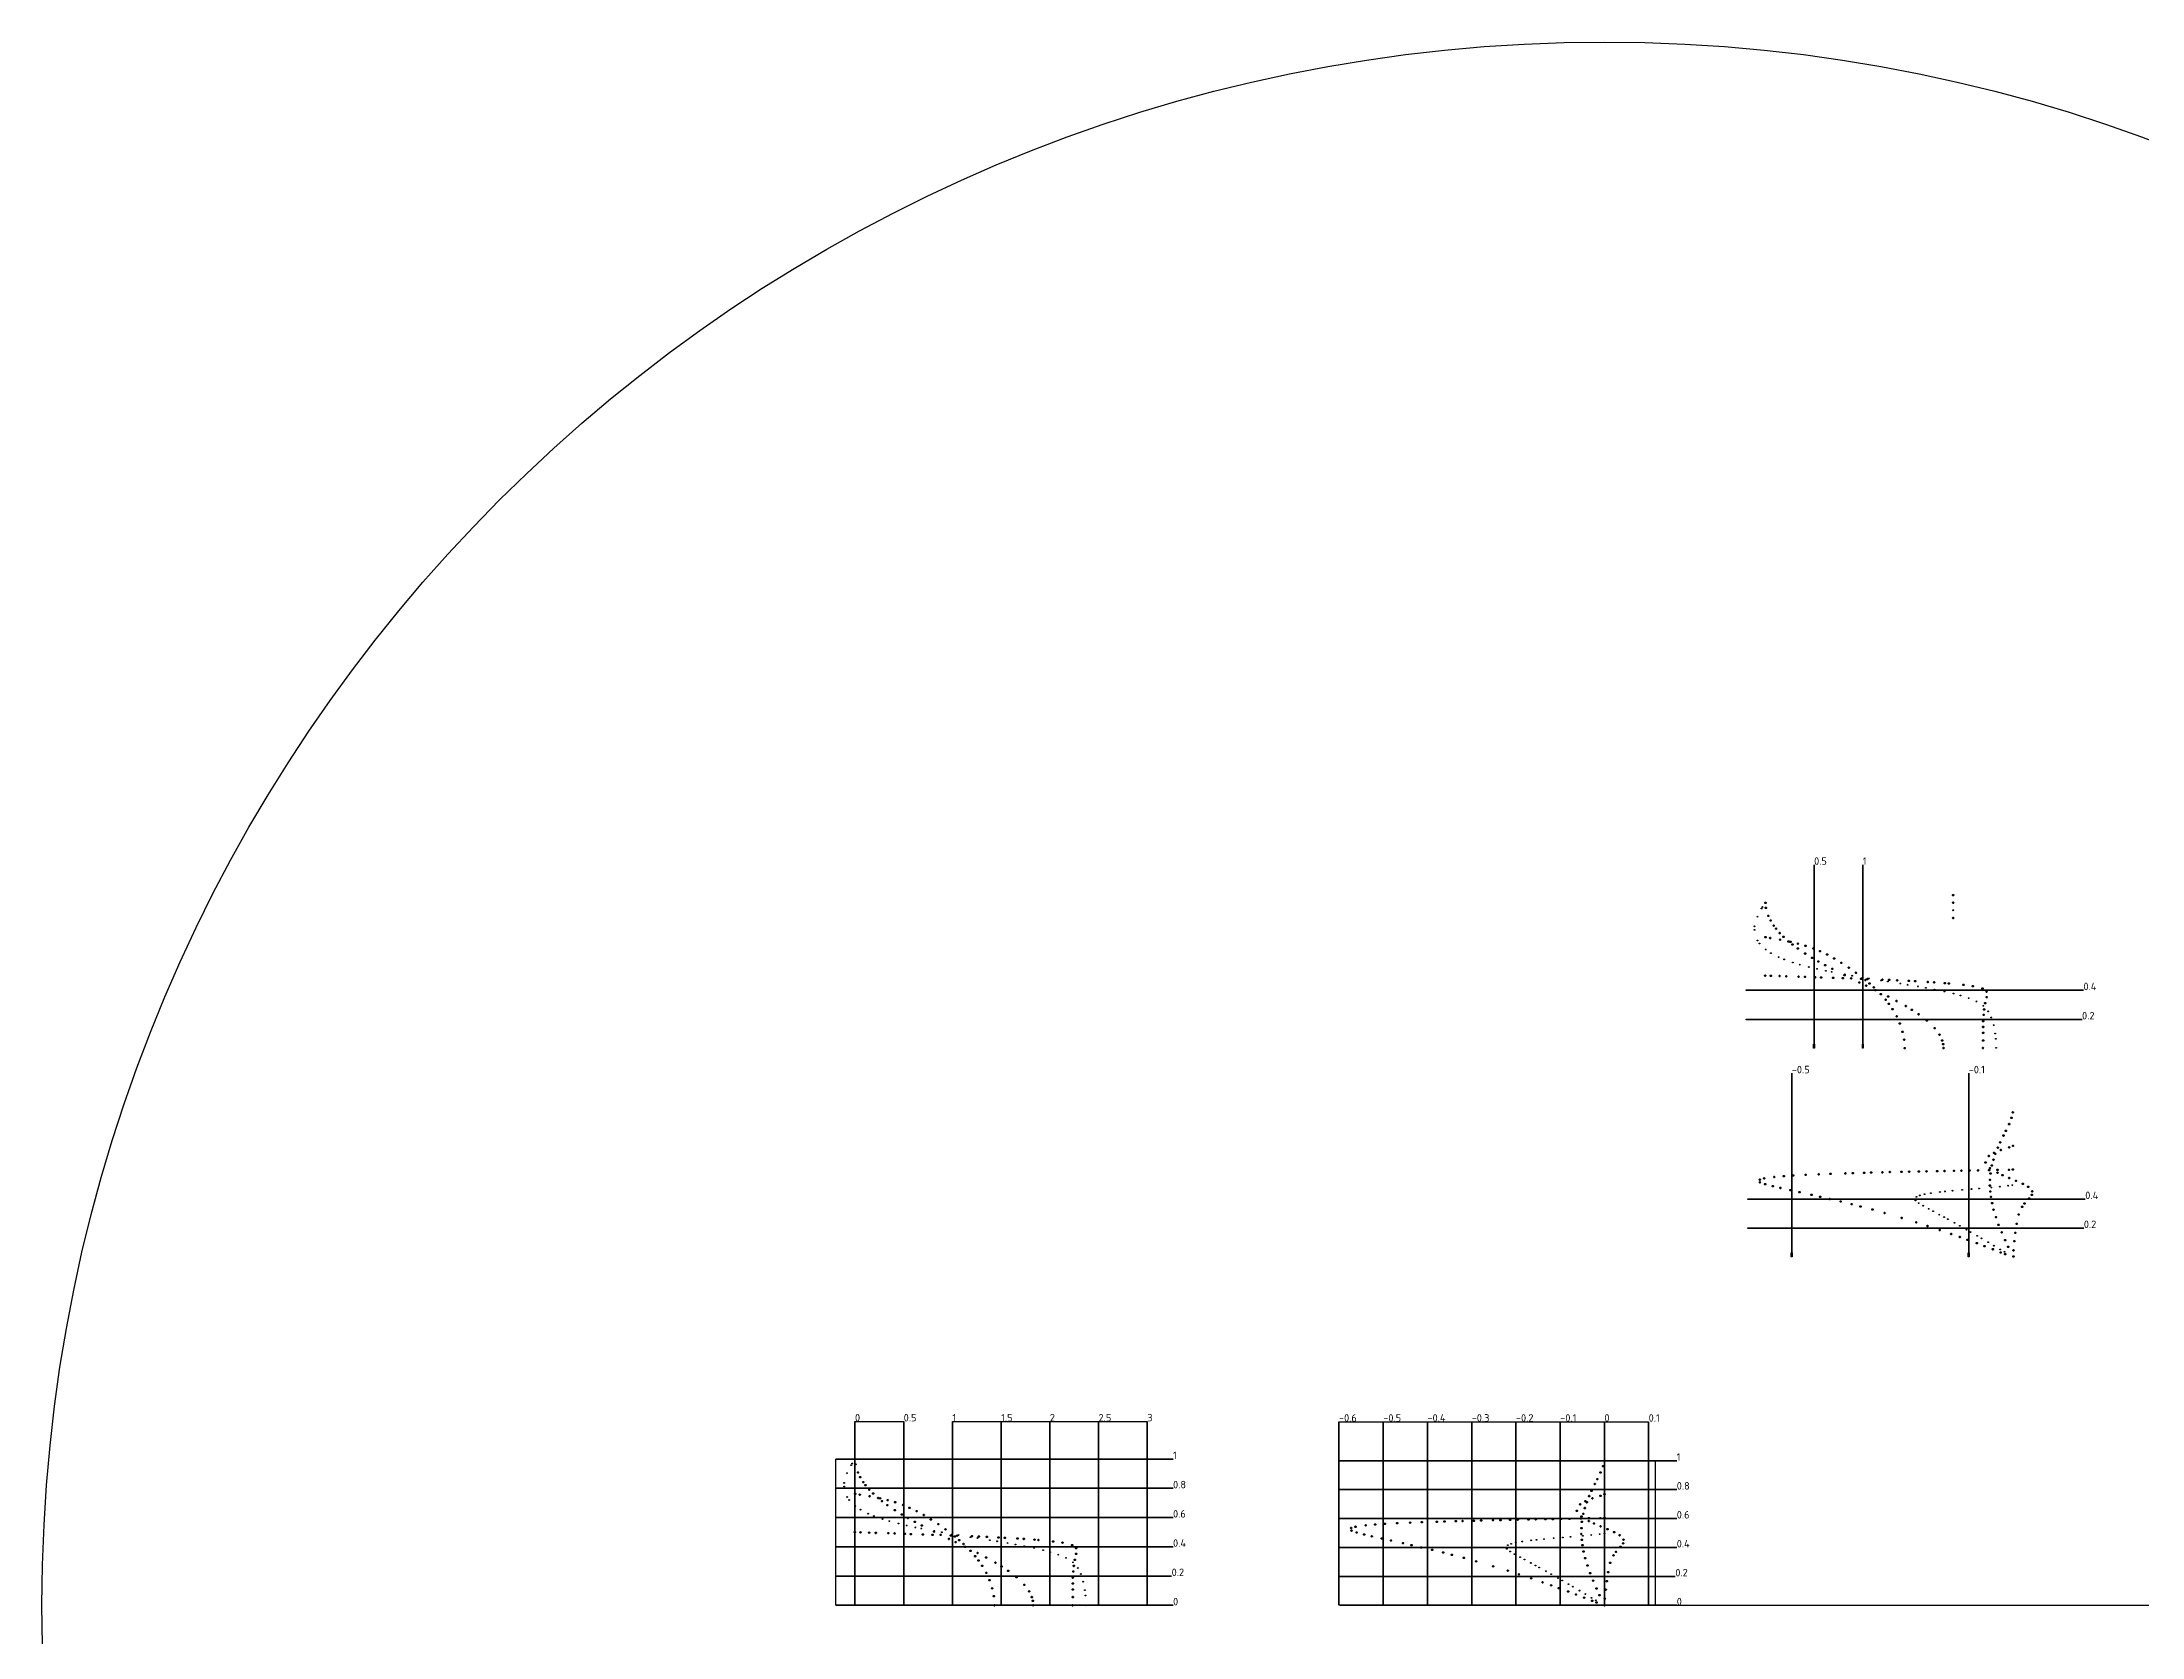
# Model space of a CAD drawing. Header units: millimetres. Extents: x -21 to 203, y -21 to 21.
# Drawn here: x -20.85 to 7.17, y -0.42 to 20.85 of the extents above; entities that cross this region are included whole.
import ezdxf

# ---------------------------------------------------------------- set-up
doc = ezdxf.new("R2010")
doc.units = ezdxf.units.MM
doc.layers.add('non-plot', color=241, linetype='Continuous', plot=False)
for name, color, linetype, lineweight in [('symbol', 3, 'Continuous', 35), ('text', 30, 'Continuous', 50), ('thick', 4, 'Continuous', 50), ('thin', 1, 'Continuous', 25)]:
    doc.layers.add(name, color=color, linetype=linetype, lineweight=lineweight)
doc.layers.add('very_thick', color=2, linetype='Continuous', lineweight=100, plot=False)
doc.styles.add('style1', font='isocpeur.ttf', dxfattribs={"height": 0.1})

msp = doc.modelspace()

# ---------------------------------------------------------------- linework, layer by layer
at = {"layer": 'non-plot', "transparency": 33554687}
for p, q in [((-10, 2.452), (-9.35, 2.452)), ((-8.7, 2.452), (-8.05, 2.452)), ((-8.05, 2.452), (-7.4, 2.452)), ((-7.4, 2.452), (-6.75, 2.452)), ((-6.75, 2.452), (-6.1, 2.452)), ((-3.542, 2.449), (-2.951, 2.449)), ((-2.951, 2.449), (-2.361, 2.449)), ((-2.361, 2.449), (-1.771, 2.449)), ((-1.771, 2.449), (-1.181, 2.449)), ((-1.181, 2.449), (-0.59, 2.449)), ((-0.59, 2.449), (0, 2.449)), ((0, 2.449), (0.59, 2.449)), ((-10.257, 1.56), (-10.257, 1.95)), ((-9.35, 1.95), (-8.7, 1.95)), ((0.679, 1.928), (0.679, 1.543)), ((-10.257, 1.17), (-10.257, 1.56)), ((0.679, 1.543), (0.679, 1.157)), ((-10.257, 0.78), (-10.257, 1.17)), ((0.679, 1.157), (0.679, 0.771)), ((-10.257, 0.39), (-10.257, 0.78)), ((0.679, 0.771), (0.679, 0.386)), ((-10.257, 0), (-10.257, 0.39)), ((0.679, 0.386), (0.679, 0)), ((0, 0), (100, 0))]:
    msp.add_line(p, q, dxfattribs=at)
for points in [[(1.941, 8.198), (1.891, 8.198), (1.891, 8.208), (1.941, 8.208)], [(1.941, 7.808), (1.891, 7.808), (1.891, 7.818), (1.941, 7.818)], [(2.792, 7.482), (2.804, 7.482), (2.804, 7.429), (2.792, 7.429)], [(3.442, 7.482), (3.454, 7.482), (3.454, 7.429), (3.442, 7.429)], [(1.965, 5.412), (1.915, 5.412), (1.915, 5.422), (1.965, 5.422)], [(1.965, 5.026), (1.915, 5.026), (1.915, 5.036), (1.965, 5.036)], [(2.494, 4.702), (2.506, 4.702), (2.506, 4.649), (2.494, 4.649)], [(4.855, 4.701), (4.867, 4.701), (4.867, 4.649), (4.855, 4.649)]]:
    msp.add_lwpolyline(points, close=True, dxfattribs=at)
msp.add_circle((0, 0), 20.848, dxfattribs=at)
at = {"layer": 'symbol', "transparency": 33554687}
for p, q in [((2.798, 7.429), (2.798, 9.875)), ((3.448, 7.429), (3.448, 9.875)), ((1.891, 8.203), (6.392, 8.203)), ((1.891, 7.813), (6.373, 7.813)), ((2.5, 4.649), (2.5, 7.095)), ((4.861, 4.649), (4.861, 7.095)), ((1.915, 5.417), (6.416, 5.417)), ((1.915, 5.031), (6.397, 5.031)), ((-10, 0), (-10, 2.452)), ((-9.35, 0.007), (-9.35, 2.452)), ((-8.7, 0.007), (-8.7, 2.452)), ((-8.05, 0.007), (-8.05, 2.452)), ((-7.4, 0.007), (-7.4, 2.452)), ((-6.75, 0.007), (-6.75, 2.452)), ((-6.1, 0.007), (-6.1, 2.452)), ((-3.542, 0.003), (-3.542, 2.449)), ((-2.951, 0.003), (-2.951, 2.449)), ((-2.361, 0.003), (-2.361, 2.449)), ((-1.771, 0.003), (-1.771, 2.449)), ((-1.181, 0.003), (-1.181, 2.449)), ((-0.59, 0.003), (-0.59, 2.449)), ((0, 0.003), (0, 2.449)), ((0.59, 0.003), (0.59, 2.449)), ((-10.257, 1.95), (-5.756, 1.95)), ((-3.536, 1.928), (0.965, 1.928)), ((-10.257, 1.56), (-5.756, 1.56)), ((-3.536, 1.543), (0.965, 1.543)), ((-10.257, 1.17), (-5.756, 1.17)), ((-3.536, 1.157), (0.965, 1.157)), ((-10.257, 0.78), (-5.756, 0.78)), ((-3.536, 0.771), (0.965, 0.771)), ((-10.257, 0.39), (-5.775, 0.39)), ((-3.536, 0.386), (0.946, 0.386)), ((-10.257, 0), (-5.756, 0)), ((-3.536, 0), (0.965, 0))]:
    msp.add_line(p, q, dxfattribs=at)
at = {"layer": 'text', "transparency": 33554687}
for p, q in [((2.145, 9.369), (2.155, 9.369)), ((2.149, 9.302), (2.16, 9.302)), ((2.15, 9.374), (2.15, 9.363)), ((2.154, 9.307), (2.154, 9.297)), ((2.182, 9.195), (2.193, 9.195)), ((2.187, 9.2), (2.187, 9.189)), ((2.213, 9.132), (2.223, 9.132)), ((2.218, 9.137), (2.218, 9.127)), ((2.253, 9.064), (2.264, 9.064)), ((2.259, 9.07), (2.259, 9.059)), ((2.284, 9.024), (2.295, 9.024)), ((2.29, 9.029), (2.29, 9.019)), ((2.339, 8.97), (2.339, 8.959)), ((4.65, 9.166), (4.661, 9.166)), ((4.655, 9.171), (4.655, 9.16)), ((2.334, 8.965), (2.344, 8.965)), ((2.384, 8.915), (2.395, 8.915)), ((2.389, 8.92), (2.389, 8.909)), ((2.452, 8.853), (2.462, 8.853)), ((2.457, 8.859), (2.457, 8.848)), ((2.503, 8.812), (2.514, 8.812)), ((2.509, 8.817), (2.509, 8.807)), ((2.575, 8.759), (2.585, 8.759)), ((2.58, 8.764), (2.58, 8.753)), ((2.675, 8.691), (2.685, 8.691)), ((2.68, 8.696), (2.68, 8.686)), ((2.766, 8.635), (2.777, 8.635)), ((2.771, 8.64), (2.771, 8.629)), ((2.849, 8.587), (2.86, 8.587)), ((2.855, 8.592), (2.855, 8.581)), ((2.94, 8.537), (2.951, 8.537)), ((2.945, 8.542), (2.945, 8.531)), ((3.036, 8.487), (3.046, 8.487)), ((3.041, 8.492), (3.041, 8.482)), ((3.203, 8.411), (3.203, 8.4)), ((3.197, 8.405), (3.208, 8.405)), ((3.287, 8.361), (3.297, 8.361)), ((3.292, 8.366), (3.292, 8.356)), ((3.396, 8.307), (3.406, 8.307)), ((3.401, 8.313), (3.401, 8.302)), ((3.486, 8.264), (3.497, 8.264)), ((3.492, 8.27), (3.492, 8.259)), ((3.612, 8.203), (3.623, 8.203)), ((3.618, 8.208), (3.618, 8.198)), ((3.779, 8.12), (3.79, 8.12)), ((3.785, 8.125), (3.785, 8.114)), ((3.894, 8.059), (3.905, 8.059)), ((3.899, 8.065), (3.899, 8.054)), ((4.015, 7.992), (4.026, 7.992)), ((4.021, 7.997), (4.021, 7.986)), ((4.098, 7.941), (4.108, 7.941)), ((4.103, 7.946), (4.103, 7.936)), ((4.188, 7.882), (4.198, 7.882)), ((4.193, 7.888), (4.193, 7.877)), ((4.297, 7.798), (4.308, 7.798)), ((4.302, 7.804), (4.302, 7.793)), ((4.402, 7.697), (4.412, 7.697)), ((4.407, 7.702), (4.407, 7.691)), ((4.466, 7.61), (4.476, 7.61)), ((4.471, 7.615), (4.471, 7.604)), ((4.501, 7.533), (4.512, 7.533)), ((4.506, 7.538), (4.506, 7.528)), ((4.515, 7.483), (4.526, 7.483)), ((4.519, 7.432), (4.53, 7.432)), ((4.52, 7.489), (4.52, 7.478)), ((4.524, 7.437), (4.524, 7.427)), ((5.079, 5.906), (5.09, 5.906)), ((5.084, 5.911), (5.084, 5.901)), ((5.124, 5.992), (5.135, 5.992)), ((5.129, 5.998), (5.129, 5.987)), ((5.193, 6.034), (5.203, 6.034)), ((5.198, 6.039), (5.198, 6.028)), ((5.285, 6.072), (5.296, 6.072)), ((5.291, 6.077), (5.291, 6.066)), ((5.395, 6.107), (5.406, 6.107)), ((5.401, 6.112), (5.401, 6.102)), ((5.446, 6.128), (5.457, 6.128)), ((5.452, 6.133), (5.452, 6.122)), ((5.14, 5.829), (5.15, 5.829)), ((5.145, 5.834), (5.145, 5.824)), ((5.24, 5.77), (5.25, 5.77)), ((5.245, 5.775), (5.245, 5.764)), ((5.307, 5.737), (5.318, 5.737)), ((5.313, 5.742), (5.313, 5.732)), ((5.397, 5.699), (5.407, 5.699)), ((5.402, 5.704), (5.402, 5.693)), ((5.487, 5.662), (5.498, 5.662)), ((5.492, 5.667), (5.492, 5.656)), ((5.577, 5.621), (5.587, 5.621)), ((5.582, 5.627), (5.582, 5.616)), ((5.601, 5.358), (5.612, 5.358)), ((5.606, 5.364), (5.606, 5.353)), ((5.649, 5.58), (5.66, 5.58)), ((5.655, 5.585), (5.655, 5.574)), ((5.662, 5.425), (5.673, 5.425)), ((5.667, 5.431), (5.667, 5.42)), ((5.697, 5.473), (5.707, 5.473)), ((5.701, 5.521), (5.712, 5.521)), ((5.702, 5.478), (5.702, 5.467)), ((5.707, 5.526), (5.707, 5.516)), ((5.495, 5.088), (5.506, 5.088)), ((5.501, 5.094), (5.501, 5.083)), ((5.523, 5.213), (5.533, 5.213)), ((5.528, 5.218), (5.528, 5.207)), ((5.567, 5.313), (5.578, 5.313)), ((5.573, 5.318), (5.573, 5.307)), ((5.465, 4.855), (5.476, 4.855)), ((5.47, 4.86), (5.47, 4.849)), ((5.478, 4.968), (5.489, 4.968)), ((5.483, 4.973), (5.483, 4.962)), ((5.454, 4.734), (5.464, 4.734)), ((5.455, 4.652), (5.466, 4.652)), ((5.459, 4.739), (5.459, 4.729)), ((5.46, 4.658), (5.46, 4.647))]:
    msp.add_line(p, q, dxfattribs=at)
for centre in [(2.15, 9.369), (2.154, 9.302), (2.187, 9.195), (2.218, 9.132), (2.259, 9.064), (2.29, 9.024), (2.339, 8.965), (4.655, 9.166), (2.389, 8.915), (2.457, 8.853), (2.509, 8.812), (2.58, 8.759), (2.68, 8.691), (2.771, 8.635), (2.855, 8.587), (2.945, 8.537), (3.041, 8.487), (3.203, 8.405), (3.292, 8.361), (3.401, 8.307), (3.492, 8.264), (3.618, 8.203), (3.785, 8.12), (3.899, 8.059), (4.021, 7.992), (4.103, 7.941), (4.193, 7.882), (4.302, 7.798), (4.407, 7.697), (4.471, 7.61), (4.506, 7.533), (4.52, 7.483), (4.524, 7.432), (5.084, 5.906), (5.129, 5.992), (5.198, 6.034), (5.291, 6.072), (5.401, 6.107), (5.452, 6.128), (5.145, 5.829), (5.245, 5.77), (5.313, 5.737), (5.402, 5.699), (5.492, 5.662), (5.582, 5.621), (5.606, 5.358), (5.655, 5.58), (5.667, 5.425), (5.702, 5.473), (5.707, 5.521), (5.501, 5.088), (5.528, 5.213), (5.573, 5.313), (5.47, 4.855), (5.483, 4.968), (5.459, 4.734), (5.46, 4.652), (-10, 1.95), (-9.993, 1.88), (-9.96, 1.772), (-9.93, 1.709), (-9.889, 1.642), (-9.858, 1.601), (-9.809, 1.542), (-9.758, 1.492), (-9.69, 1.431), (-0.161, 1.426), (-0.051, 1.461), (0, 1.482), (-9.639, 1.389), (-9.568, 1.336), (-9.467, 1.269), (-9.376, 1.212), (-9.293, 1.164), (-0.367, 1.26), (-0.322, 1.347), (-0.307, 1.183), (-0.254, 1.388), (-0.207, 1.124), (-9.202, 1.114), (-9.107, 1.064), (-8.945, 0.983), (-8.856, 0.939), (-8.746, 0.885), (-8.656, 0.842), (-0.139, 1.091), (-0.05, 1.053), (0.041, 1.016), (0.13, 0.976), (0.203, 0.934), (0.255, 0.875), (-8.53, 0.781), (-8.363, 0.697), (-8.248, 0.637), (-8.127, 0.569), (0.076, 0.567), (0.121, 0.667), (0.155, 0.712), (0.216, 0.779), (0.25, 0.827), (-8.045, 0.518), (-7.955, 0.46), (-7.845, 0.376), (0.032, 0.322), (0.049, 0.442), (-7.74, 0.274), (-7.676, 0.187), (-7.641, 0.11), (-7.627, 0.061), (-7.623, 0), (0, 0), (0.007, 0.088), (0.019, 0.209)]:
    msp.add_circle(centre, 0.00534, dxfattribs=at)
at = {"layer": 'thick', "transparency": 33554687}
for p, q in [((4.65, 9.37), (4.661, 9.37)), ((4.655, 9.375), (4.655, 9.365)), ((2.141, 8.397), (2.152, 8.397)), ((2.146, 8.402), (2.146, 8.391)), ((2.216, 8.395), (2.226, 8.395)), ((2.221, 8.401), (2.221, 8.39)), ((2.333, 8.392), (2.343, 8.392)), ((2.338, 8.397), (2.338, 8.387)), ((2.421, 8.388), (2.432, 8.388)), ((2.427, 8.393), (2.427, 8.383)), ((2.587, 8.383), (2.597, 8.383)), ((2.592, 8.389), (2.592, 8.378)), ((2.672, 8.381), (2.682, 8.381)), ((2.677, 8.387), (2.677, 8.376)), ((2.809, 8.375), (2.82, 8.375)), ((2.814, 8.381), (2.814, 8.37)), ((2.886, 8.373), (2.897, 8.373)), ((2.891, 8.378), (2.891, 8.367)), ((3.048, 8.368), (3.058, 8.368)), ((3.053, 8.373), (3.053, 8.363)), ((3.177, 8.363), (3.187, 8.363)), ((3.182, 8.368), (3.182, 8.358)), ((3.42, 8.354), (3.431, 8.354)), ((3.426, 8.359), (3.426, 8.348)), ((3.506, 8.352), (3.517, 8.352)), ((3.512, 8.357), (3.512, 8.346)), ((3.703, 8.344), (3.714, 8.344)), ((3.709, 8.349), (3.709, 8.338)), ((3.794, 8.341), (3.805, 8.341)), ((3.8, 8.346), (3.8, 8.335)), ((3.901, 8.335), (3.912, 8.335)), ((3.907, 8.34), (3.907, 8.329)), ((4.057, 8.327), (4.067, 8.327)), ((4.062, 8.333), (4.062, 8.322)), ((4.141, 8.323), (4.151, 8.323)), ((4.146, 8.328), (4.146, 8.317)), ((4.312, 8.313), (4.322, 8.313)), ((4.317, 8.319), (4.317, 8.308)), ((4.395, 8.308), (4.406, 8.308)), ((4.401, 8.313), (4.401, 8.303)), ((4.538, 8.298), (4.548, 8.298)), ((4.543, 8.303), (4.543, 8.293)), ((4.589, 8.293), (4.6, 8.293)), ((4.595, 8.299), (4.595, 8.288)), ((4.788, 8.274), (4.798, 8.274)), ((4.793, 8.279), (4.793, 8.269)), ((4.911, 8.257), (4.922, 8.257)), ((4.916, 8.263), (4.916, 8.252)), ((5.04, 8.225), (5.051, 8.225)), ((5.046, 8.23), (5.046, 8.22)), ((5.095, 8.183), (5.105, 8.183)), ((5.1, 8.189), (5.1, 8.178)), ((5.055, 7.875), (5.066, 7.875)), ((5.061, 7.88), (5.061, 7.869)), ((5.062, 7.947), (5.072, 7.947)), ((5.067, 7.953), (5.067, 7.942)), ((5.075, 8.029), (5.086, 8.029)), ((5.081, 8.034), (5.081, 8.024)), ((5.095, 8.11), (5.105, 8.11)), ((5.1, 8.115), (5.1, 8.104)), ((5.048, 7.713), (5.059, 7.713)), ((5.048, 7.634), (5.059, 7.634)), ((5.05, 7.79), (5.061, 7.79)), ((5.053, 7.718), (5.053, 7.707)), ((5.053, 7.639), (5.053, 7.628)), ((5.055, 7.796), (5.055, 7.785)), ((5.046, 7.432), (5.057, 7.432)), ((5.048, 7.533), (5.059, 7.533)), ((5.051, 7.437), (5.051, 7.427)), ((5.053, 7.538), (5.053, 7.527)), ((5.428, 6.502), (5.438, 6.502)), ((5.433, 6.507), (5.433, 6.496)), ((5.446, 6.574), (5.456, 6.574)), ((5.451, 6.579), (5.451, 6.569)), ((5.276, 6.174), (5.286, 6.174)), ((5.281, 6.179), (5.281, 6.169)), ((5.319, 6.264), (5.329, 6.264)), ((5.324, 6.269), (5.324, 6.258)), ((5.352, 6.328), (5.362, 6.328)), ((5.357, 6.333), (5.357, 6.323)), ((5.394, 6.418), (5.405, 6.418)), ((5.4, 6.423), (5.4, 6.413)), ((5.185, 5.943), (5.196, 5.943)), ((5.191, 5.948), (5.191, 5.937)), ((5.211, 6.02), (5.222, 6.02)), ((5.216, 6.025), (5.216, 6.014)), ((5.243, 6.103), (5.254, 6.103)), ((5.249, 6.108), (5.249, 6.097)), ((5.139, 5.674), (5.15, 5.674)), ((5.145, 5.679), (5.145, 5.668)), ((5.146, 5.758), (5.157, 5.758)), ((5.152, 5.764), (5.152, 5.753)), ((5.165, 5.864), (5.176, 5.864)), ((5.171, 5.87), (5.171, 5.859)), ((5.139, 5.597), (5.149, 5.597)), ((5.144, 5.602), (5.144, 5.591)), ((5.144, 5.519), (5.155, 5.519)), ((5.149, 5.524), (5.149, 5.514)), ((5.153, 5.448), (5.164, 5.448)), ((5.158, 5.453), (5.158, 5.443)), ((5.168, 5.364), (5.178, 5.364)), ((5.173, 5.369), (5.173, 5.358)), ((5.188, 5.276), (5.198, 5.276)), ((5.193, 5.281), (5.193, 5.271)), ((5.219, 5.176), (5.23, 5.176)), ((5.225, 5.181), (5.225, 5.171)), ((5.255, 5.075), (5.265, 5.075)), ((5.26, 5.08), (5.26, 5.069)), ((5.296, 4.974), (5.306, 4.974)), ((5.301, 4.98), (5.301, 4.969)), ((5.341, 4.869), (5.351, 4.869)), ((5.346, 4.875), (5.346, 4.864)), ((5.381, 4.78), (5.392, 4.78)), ((5.387, 4.786), (5.387, 4.775)), ((5.455, 4.652), (5.466, 4.652)), ((5.46, 4.658), (5.46, 4.647))]:
    msp.add_line(p, q, dxfattribs=at)
for centre in [(4.655, 9.37), (2.146, 8.397), (2.221, 8.395), (2.338, 8.392), (2.427, 8.388), (2.592, 8.383), (2.677, 8.381), (2.814, 8.375), (2.891, 8.373), (3.053, 8.368), (3.182, 8.363), (3.426, 8.354), (3.512, 8.352), (3.709, 8.344), (3.8, 8.341), (3.907, 8.335), (4.062, 8.327), (4.146, 8.323), (4.317, 8.313), (4.401, 8.308), (4.543, 8.298), (4.595, 8.293), (4.793, 8.274), (4.916, 8.257), (5.046, 8.225), (5.1, 8.183), (5.061, 7.875), (5.067, 7.947), (5.081, 8.029), (5.1, 8.11), (5.053, 7.713), (5.053, 7.634), (5.055, 7.79), (5.051, 7.432), (5.053, 7.533), (5.433, 6.502), (5.451, 6.574), (5.281, 6.174), (5.324, 6.264), (5.357, 6.328), (5.4, 6.418), (5.191, 5.943), (5.216, 6.02), (5.249, 6.103), (5.145, 5.674), (5.152, 5.758), (5.171, 5.864), (5.144, 5.597), (5.149, 5.519), (5.158, 5.448), (5.173, 5.364), (5.193, 5.276), (5.225, 5.176), (5.26, 5.075), (5.301, 4.974), (5.346, 4.869), (5.387, 4.78), (5.46, 4.652), (-0.095, 1.682), (-0.052, 1.772), (-0.019, 1.856), (0, 1.928), (-0.203, 1.457), (-0.171, 1.528), (-0.128, 1.618), (-0.281, 1.219), (-0.261, 1.297), (-0.235, 1.374), (-10.001, 0.974), (-9.927, 0.973), (-9.81, 0.969), (-9.721, 0.965), (-9.555, 0.961), (-9.471, 0.959), (-9.333, 0.953), (-9.256, 0.95), (-9.095, 0.945), (-8.965, 0.94), (-8.722, 0.931), (-8.636, 0.929), (-8.439, 0.921), (-8.348, 0.918), (-8.241, 0.912), (-8.086, 0.905), (-8.001, 0.9), (-7.831, 0.891), (-7.747, 0.885), (-7.604, 0.875), (-7.553, 0.871), (-7.355, 0.852), (-0.308, 0.951), (-0.307, 1.028), (-0.302, 0.873), (-0.3, 1.112), (-7.231, 0.835), (-7.102, 0.802), (-7.067, 0.606), (-7.047, 0.761), (-7.047, 0.687), (-0.293, 0.802), (-0.279, 0.718), (-0.258, 0.63), (-7.094, 0.29), (-7.092, 0.368), (-7.087, 0.452), (-7.081, 0.525), (-0.227, 0.53), (-0.191, 0.429), (-0.15, 0.329), (-7.096, 0), (-7.094, 0.11), (-7.094, 0.211), (-0.106, 0.223), (-0.065, 0.134), (0, 0)]:
    msp.add_circle(centre, 0.00534, dxfattribs=at)
at = {"layer": 'thin', "transparency": 33554687}
for p, q in [((2.092, 9.292), (2.103, 9.292)), ((2.097, 9.297), (2.097, 9.286)), ((2.106, 9.313), (2.117, 9.313)), ((2.111, 9.319), (2.111, 9.308)), ((2.145, 9.369), (2.155, 9.369)), ((2.15, 9.374), (2.15, 9.363)), ((4.65, 9.269), (4.661, 9.269)), ((4.655, 9.274), (4.655, 9.264)), ((1.997, 9.007), (2.007, 9.007)), ((1.999, 9.055), (2.01, 9.055)), ((2.002, 9.012), (2.002, 9.001)), ((2.004, 9.06), (2.004, 9.049)), ((2.035, 9.184), (2.046, 9.184)), ((2.041, 9.19), (2.041, 9.179)), ((2.038, 8.867), (2.049, 8.867)), ((2.043, 8.872), (2.043, 8.862)), ((2.065, 8.827), (2.076, 8.827)), ((2.07, 8.832), (2.07, 8.821)), ((2.147, 8.745), (2.157, 8.745)), ((2.152, 8.75), (2.152, 8.74)), ((2.217, 8.698), (2.228, 8.698)), ((2.222, 8.703), (2.222, 8.693)), ((2.32, 8.644), (2.33, 8.644)), ((2.325, 8.65), (2.325, 8.639)), ((2.393, 8.614), (2.404, 8.614)), ((2.398, 8.619), (2.398, 8.608)), ((2.508, 8.573), (2.519, 8.573)), ((2.514, 8.579), (2.514, 8.568)), ((2.601, 8.544), (2.611, 8.544)), ((2.606, 8.55), (2.606, 8.539)), ((2.723, 8.513), (2.734, 8.513)), ((2.729, 8.518), (2.729, 8.508)), ((2.832, 8.488), (2.843, 8.488)), ((2.837, 8.493), (2.837, 8.482)), ((2.948, 8.462), (2.959, 8.462)), ((2.954, 8.467), (2.954, 8.456)), ((3.027, 8.447), (3.038, 8.447)), ((3.032, 8.452), (3.032, 8.441)), ((3.201, 8.415), (3.212, 8.415)), ((3.207, 8.42), (3.207, 8.409)), ((3.301, 8.396), (3.312, 8.396)), ((3.307, 8.402), (3.307, 8.391)), ((3.437, 8.373), (3.448, 8.373)), ((3.443, 8.378), (3.443, 8.368)), ((3.525, 8.359), (3.536, 8.359)), ((3.53, 8.365), (3.53, 8.354)), ((3.686, 8.333), (3.696, 8.333)), ((3.691, 8.338), (3.691, 8.328)), ((3.777, 8.319), (3.788, 8.319)), ((3.783, 8.325), (3.783, 8.314)), ((3.942, 8.292), (3.953, 8.292)), ((3.948, 8.298), (3.948, 8.287)), ((4.04, 8.276), (4.051, 8.276)), ((4.046, 8.282), (4.046, 8.271)), ((4.179, 8.254), (4.19, 8.254)), ((4.184, 8.259), (4.184, 8.248)), ((4.285, 8.234), (4.296, 8.234)), ((4.29, 8.24), (4.29, 8.229)), ((4.4, 8.212), (4.411, 8.212)), ((4.405, 8.217), (4.405, 8.207)), ((4.531, 8.186), (4.542, 8.186)), ((4.537, 8.192), (4.537, 8.181)), ((4.653, 8.158), (4.664, 8.158)), ((4.658, 8.163), (4.658, 8.152)), ((4.747, 8.133), (4.758, 8.133)), ((4.752, 8.138), (4.752, 8.127)), ((4.855, 8.098), (4.866, 8.098)), ((4.86, 8.103), (4.86, 8.093)), ((4.958, 8.054), (4.969, 8.054)), ((4.963, 8.06), (4.963, 8.049)), ((5.051, 7.996), (5.062, 7.996)), ((5.056, 8.001), (5.056, 7.991)), ((5.116, 7.921), (5.126, 7.921)), ((5.121, 7.926), (5.121, 7.916)), ((5.157, 7.84), (5.168, 7.84)), ((5.162, 7.845), (5.162, 7.834)), ((5.188, 7.738), (5.199, 7.738)), ((5.194, 7.743), (5.194, 7.732)), ((5.21, 7.626), (5.22, 7.626)), ((5.215, 7.631), (5.215, 7.621)), ((5.218, 7.554), (5.229, 7.554)), ((5.223, 7.56), (5.223, 7.549)), ((5.223, 7.434), (5.234, 7.434)), ((5.228, 7.44), (5.228, 7.429)), ((5.438, 5.604), (5.448, 5.604)), ((5.443, 5.61), (5.443, 5.599)), ((4.146, 5.4), (4.156, 5.4)), ((4.151, 5.405), (4.151, 5.394)), ((4.157, 5.448), (4.168, 5.448)), ((4.163, 5.453), (4.163, 5.443)), ((4.187, 5.364), (4.198, 5.364)), ((4.193, 5.37), (4.193, 5.359)), ((4.202, 5.467), (4.213, 5.467)), ((4.208, 5.472), (4.208, 5.461)), ((4.247, 5.329), (4.258, 5.329)), ((4.253, 5.334), (4.253, 5.323)), ((4.265, 5.482), (4.276, 5.482)), ((4.271, 5.487), (4.271, 5.476)), ((4.35, 5.497), (4.361, 5.497)), ((4.356, 5.502), (4.356, 5.491)), ((4.47, 5.512), (4.481, 5.512)), ((4.476, 5.517), (4.476, 5.506)), ((4.54, 5.52), (4.551, 5.52)), ((4.545, 5.525), (4.545, 5.514)), ((4.64, 5.529), (4.651, 5.529)), ((4.646, 5.534), (4.646, 5.523)), ((4.769, 5.542), (4.779, 5.542)), ((4.774, 5.547), (4.774, 5.536)), ((4.892, 5.551), (4.903, 5.551)), ((4.898, 5.556), (4.898, 5.545)), ((4.994, 5.559), (5.005, 5.559)), ((4.999, 5.565), (4.999, 5.554)), ((5.158, 5.573), (5.168, 5.573)), ((5.163, 5.578), (5.163, 5.567)), ((5.271, 5.583), (5.282, 5.583)), ((5.276, 5.588), (5.276, 5.578)), ((5.384, 5.596), (5.394, 5.596)), ((5.389, 5.601), (5.389, 5.591)), ((4.322, 5.287), (4.332, 5.287)), ((4.327, 5.292), (4.327, 5.282)), ((4.38, 5.256), (4.391, 5.256)), ((4.386, 5.261), (4.386, 5.251)), ((4.463, 5.21), (4.474, 5.21)), ((4.469, 5.216), (4.469, 5.205)), ((4.526, 5.177), (4.537, 5.177)), ((4.532, 5.183), (4.532, 5.172)), ((4.576, 5.149), (4.587, 5.149)), ((4.581, 5.155), (4.581, 5.144)), ((4.666, 5.1), (4.677, 5.1)), ((4.671, 5.105), (4.671, 5.095)), ((4.737, 5.06), (4.747, 5.06)), ((4.742, 5.066), (4.742, 5.055)), ((4.827, 5.009), (4.837, 5.009)), ((4.832, 5.014), (4.832, 5.004)), ((4.881, 4.978), (4.892, 4.978)), ((4.887, 4.983), (4.887, 4.972)), ((4.968, 4.928), (4.979, 4.928)), ((4.973, 4.933), (4.973, 4.922)), ((5.026, 4.894), (5.037, 4.894)), ((5.032, 4.899), (5.032, 4.889)), ((5.115, 4.842), (5.126, 4.842)), ((5.121, 4.847), (5.121, 4.836)), ((5.192, 4.796), (5.203, 4.796)), ((5.197, 4.801), (5.197, 4.791)), ((5.275, 4.746), (5.286, 4.746)), ((5.281, 4.752), (5.281, 4.741)), ((5.333, 4.713), (5.343, 4.713)), ((5.338, 4.718), (5.338, 4.707)), ((5.455, 4.652), (5.466, 4.652)), ((5.46, 4.658), (5.46, 4.647))]:
    msp.add_line(p, q, dxfattribs=at)
for centre in [(2.097, 9.292), (2.111, 9.313), (2.15, 9.369), (4.655, 9.269), (2.002, 9.007), (2.004, 9.055), (2.041, 9.184), (2.043, 8.867), (2.07, 8.827), (2.152, 8.745), (2.222, 8.698), (2.325, 8.644), (2.398, 8.614), (2.514, 8.573), (2.606, 8.544), (2.729, 8.513), (2.837, 8.488), (2.954, 8.462), (3.032, 8.447), (3.207, 8.415), (3.307, 8.396), (3.443, 8.373), (3.53, 8.359), (3.691, 8.333), (3.783, 8.319), (3.948, 8.292), (4.046, 8.276), (4.184, 8.254), (4.29, 8.234), (4.405, 8.212), (4.537, 8.186), (4.658, 8.158), (4.752, 8.133), (4.86, 8.098), (4.963, 8.054), (5.056, 7.996), (5.121, 7.921), (5.162, 7.84), (5.194, 7.738), (5.215, 7.626), (5.223, 7.554), (5.228, 7.434), (5.443, 5.604), (4.151, 5.4), (4.163, 5.448), (4.193, 5.364), (4.208, 5.467), (4.253, 5.329), (4.271, 5.482), (4.356, 5.497), (4.476, 5.512), (4.545, 5.52), (4.646, 5.529), (4.774, 5.542), (4.898, 5.551), (4.999, 5.559), (5.163, 5.573), (5.276, 5.583), (5.389, 5.596), (4.327, 5.287), (4.386, 5.256), (4.469, 5.21), (4.532, 5.177), (4.581, 5.149), (4.671, 5.1), (4.742, 5.06), (4.832, 5.009), (4.887, 4.978), (4.973, 4.928), (5.032, 4.894), (5.121, 4.842), (5.197, 4.796), (5.281, 4.746), (5.338, 4.713), (5.46, 4.652), (-10.107, 1.762), (-10.05, 1.869), (-10.036, 1.891), (-10, 1.95), (-10.145, 1.584), (-10.143, 1.632), (-10.104, 1.445), (-10.077, 1.404), (-9.996, 1.323), (-9.925, 1.275), (-9.823, 1.222), (-9.749, 1.191), (-9.634, 1.151), (-9.542, 1.122), (-9.419, 1.09), (-9.31, 1.065), (-9.194, 1.039), (-9.115, 1.024), (-8.941, 0.992), (-8.841, 0.974), (-8.705, 0.951), (-8.617, 0.937), (-8.457, 0.91), (-8.365, 0.897), (-8.2, 0.87), (-8.102, 0.854), (-1.181, 0.836), (-1.096, 0.851), (-0.976, 0.866), (-0.906, 0.874), (-0.806, 0.883), (-0.677, 0.896), (-0.554, 0.905), (-0.452, 0.913), (-0.289, 0.927), (-0.175, 0.937), (-0.063, 0.95), (0, 0.958), (-7.963, 0.831), (-7.857, 0.812), (-7.742, 0.789), (-7.611, 0.764), (-7.489, 0.735), (-7.395, 0.71), (-7.287, 0.675), (-7.184, 0.632), (-7.091, 0.573), (-1.301, 0.754), (-1.289, 0.802), (-1.259, 0.718), (-1.244, 0.821), (-1.199, 0.683), (-1.125, 0.641), (-1.066, 0.61), (-0.983, 0.565), (-7.027, 0.498), (-6.985, 0.417), (-6.954, 0.315), (-0.92, 0.531), (-0.87, 0.504), (-0.78, 0.454), (-0.71, 0.415), (-0.619, 0.363), (-0.565, 0.332), (-0.478, 0.282), (-6.933, 0.203), (-6.924, 0.132), (-6.919, 0), (-0.42, 0.248), (-0.331, 0.196), (-0.254, 0.15), (-0.171, 0.1), (-0.114, 0.067), (0, 0)]:
    msp.add_circle(centre, 0.00534, dxfattribs=at)
at = {"layer": 'very_thick', "transparency": 33554687}
for p, q in [((4.65, 9.47), (4.661, 9.47)), ((4.655, 9.475), (4.655, 9.464)), ((2.145, 8.91), (2.156, 8.91)), ((2.15, 8.916), (2.15, 8.905)), ((2.208, 8.899), (2.219, 8.899)), ((2.213, 8.904), (2.213, 8.894)), ((2.338, 8.877), (2.349, 8.877)), ((2.343, 8.882), (2.343, 8.871)), ((2.477, 8.849), (2.488, 8.849)), ((2.482, 8.854), (2.482, 8.844)), ((2.578, 8.824), (2.589, 8.824)), ((2.583, 8.83), (2.583, 8.819)), ((2.677, 8.796), (2.688, 8.796)), ((2.683, 8.802), (2.683, 8.791)), ((2.783, 8.761), (2.794, 8.761)), ((2.788, 8.766), (2.788, 8.756)), ((2.871, 8.723), (2.882, 8.723)), ((2.877, 8.728), (2.877, 8.718)), ((2.966, 8.678), (2.976, 8.678)), ((2.971, 8.684), (2.971, 8.673)), ((3.06, 8.626), (3.071, 8.626)), ((3.065, 8.632), (3.065, 8.621)), ((3.156, 8.567), (3.166, 8.567)), ((3.161, 8.573), (3.161, 8.562)), ((3.255, 8.503), (3.265, 8.503)), ((3.26, 8.509), (3.26, 8.498)), ((3.351, 8.436), (3.362, 8.436)), ((3.357, 8.441), (3.357, 8.43)), ((3.476, 8.339), (3.487, 8.339)), ((3.482, 8.345), (3.482, 8.334)), ((3.533, 8.293), (3.544, 8.293)), ((3.538, 8.298), (3.538, 8.287)), ((3.589, 8.241), (3.6, 8.241)), ((3.595, 8.246), (3.595, 8.236)), ((3.682, 8.15), (3.693, 8.15)), ((3.688, 8.155), (3.688, 8.145)), ((3.747, 8.076), (3.758, 8.076)), ((3.753, 8.082), (3.753, 8.071)), ((3.79, 8.021), (3.8, 8.021)), ((3.795, 8.026), (3.795, 8.016)), ((3.84, 7.949), (3.851, 7.949)), ((3.845, 7.954), (3.845, 7.944)), ((3.895, 7.855), (3.906, 7.855)), ((3.9, 7.86), (3.9, 7.85)), ((3.938, 7.758), (3.948, 7.758)), ((3.943, 7.763), (3.943, 7.753)), ((3.974, 7.648), (3.984, 7.648)), ((3.979, 7.654), (3.979, 7.643)), ((3.994, 7.544), (4.005, 7.544)), ((3.999, 7.549), (3.999, 7.539)), ((4.002, 7.431), (4.013, 7.431)), ((4.007, 7.437), (4.007, 7.426)), ((2.068, 5.677), (2.079, 5.677)), ((2.071, 5.641), (2.082, 5.641)), ((2.074, 5.682), (2.074, 5.671)), ((2.076, 5.646), (2.076, 5.636)), ((2.126, 5.694), (2.137, 5.694)), ((2.131, 5.699), (2.131, 5.688)), ((2.14, 5.617), (2.151, 5.617)), ((2.146, 5.622), (2.146, 5.611)), ((2.262, 5.712), (2.272, 5.712)), ((2.267, 5.717), (2.267, 5.706)), ((2.387, 5.722), (2.398, 5.722)), ((2.393, 5.728), (2.393, 5.717)), ((2.515, 5.731), (2.526, 5.731)), ((2.52, 5.737), (2.52, 5.726)), ((2.68, 5.74), (2.691, 5.74)), ((2.686, 5.746), (2.686, 5.735)), ((2.854, 5.748), (2.864, 5.748)), ((2.859, 5.753), (2.859, 5.742)), ((3.011, 5.754), (3.021, 5.754)), ((3.016, 5.759), (3.016, 5.748)), ((3.209, 5.76), (3.22, 5.76)), ((3.215, 5.765), (3.215, 5.755)), ((3.311, 5.763), (3.322, 5.763)), ((3.316, 5.769), (3.316, 5.758)), ((3.462, 5.768), (3.472, 5.768)), ((3.467, 5.773), (3.467, 5.762)), ((3.554, 5.771), (3.565, 5.771)), ((3.56, 5.776), (3.56, 5.765)), ((3.703, 5.774), (3.714, 5.774)), ((3.709, 5.779), (3.709, 5.768)), ((3.803, 5.778), (3.813, 5.778)), ((3.808, 5.783), (3.808, 5.772)), ((3.959, 5.78), (3.97, 5.78)), ((3.965, 5.786), (3.965, 5.775)), ((4.061, 5.783), (4.071, 5.783)), ((4.066, 5.788), (4.066, 5.778)), ((4.19, 5.785), (4.201, 5.785)), ((4.195, 5.79), (4.195, 5.78)), ((4.292, 5.787), (4.303, 5.787)), ((4.298, 5.793), (4.298, 5.782)), ((4.433, 5.79), (4.444, 5.79)), ((4.439, 5.795), (4.439, 5.784)), ((4.532, 5.792), (4.542, 5.792)), ((4.537, 5.797), (4.537, 5.787)), ((4.659, 5.794), (4.67, 5.794)), ((4.665, 5.799), (4.665, 5.788)), ((4.758, 5.796), (4.768, 5.796)), ((4.763, 5.801), (4.763, 5.791)), ((4.868, 5.798), (4.879, 5.798)), ((4.873, 5.803), (4.873, 5.792)), ((4.98, 5.8), (4.99, 5.8)), ((4.985, 5.805), (4.985, 5.795)), ((5.13, 5.803), (5.14, 5.803)), ((5.135, 5.808), (5.135, 5.798)), ((5.24, 5.807), (5.25, 5.807)), ((5.245, 5.812), (5.245, 5.801)), ((5.392, 5.808), (5.403, 5.808)), ((5.398, 5.814), (5.398, 5.803)), ((5.445, 5.812), (5.456, 5.812)), ((5.451, 5.817), (5.451, 5.807)), ((2.241, 5.589), (2.252, 5.589)), ((2.247, 5.595), (2.247, 5.584)), ((2.343, 5.566), (2.353, 5.566)), ((2.348, 5.571), (2.348, 5.561)), ((2.478, 5.537), (2.488, 5.537)), ((2.483, 5.542), (2.483, 5.531)), ((2.599, 5.51), (2.609, 5.51)), ((2.604, 5.515), (2.604, 5.504)), ((2.759, 5.475), (2.769, 5.475)), ((2.764, 5.48), (2.764, 5.469)), ((2.873, 5.448), (2.883, 5.448)), ((2.878, 5.454), (2.878, 5.443)), ((3.003, 5.418), (3.013, 5.418)), ((3.008, 5.423), (3.008, 5.413)), ((3.147, 5.384), (3.158, 5.384)), ((3.153, 5.39), (3.153, 5.379)), ((3.293, 5.349), (3.304, 5.349)), ((3.299, 5.354), (3.299, 5.343)), ((3.416, 5.324), (3.416, 5.314)), ((3.411, 5.319), (3.422, 5.319)), ((3.57, 5.278), (3.581, 5.278)), ((3.576, 5.283), (3.576, 5.273)), ((3.734, 5.232), (3.745, 5.232)), ((3.739, 5.238), (3.739, 5.227)), ((3.962, 5.166), (3.973, 5.166)), ((3.967, 5.172), (3.967, 5.161)), ((4.156, 5.108), (4.167, 5.108)), ((4.162, 5.113), (4.162, 5.103)), ((4.306, 5.059), (4.317, 5.059)), ((4.312, 5.064), (4.312, 5.053)), ((4.468, 5.005), (4.479, 5.005)), ((4.474, 5.011), (4.474, 5)), ((4.623, 4.952), (4.633, 4.952)), ((4.628, 4.957), (4.628, 4.947)), ((4.735, 4.912), (4.746, 4.912)), ((4.741, 4.917), (4.741, 4.906)), ((4.837, 4.875), (4.848, 4.875)), ((4.843, 4.881), (4.843, 4.87)), ((4.963, 4.829), (4.973, 4.829)), ((4.968, 4.834), (4.968, 4.824)), ((5.067, 4.79), (5.078, 4.79)), ((5.073, 4.795), (5.073, 4.784)), ((5.177, 4.748), (5.188, 4.748)), ((5.182, 4.754), (5.182, 4.743)), ((5.282, 4.706), (5.293, 4.706)), ((5.288, 4.711), (5.288, 4.701)), ((5.341, 4.682), (5.351, 4.682)), ((5.346, 4.688), (5.346, 4.677)), ((5.455, 4.652), (5.466, 4.652)), ((5.46, 4.658), (5.46, 4.647))]:
    msp.add_line(p, q, dxfattribs=at)
for centre in [(4.655, 9.47), (2.15, 8.91), (2.213, 8.899), (2.343, 8.877), (2.482, 8.849), (2.583, 8.824), (2.683, 8.796), (2.788, 8.761), (2.877, 8.723), (2.971, 8.678), (3.065, 8.626), (3.161, 8.567), (3.26, 8.503), (3.357, 8.436), (3.482, 8.339), (3.538, 8.293), (3.595, 8.241), (3.688, 8.15), (3.753, 8.076), (3.795, 8.021), (3.845, 7.949), (3.9, 7.855), (3.943, 7.758), (3.979, 7.648), (3.999, 7.544), (4.007, 7.431), (2.074, 5.677), (2.076, 5.641), (2.131, 5.694), (2.146, 5.617), (2.267, 5.712), (2.393, 5.722), (2.52, 5.731), (2.686, 5.74), (2.859, 5.748), (3.016, 5.754), (3.215, 5.76), (3.316, 5.763), (3.467, 5.768), (3.56, 5.771), (3.709, 5.774), (3.808, 5.778), (3.965, 5.78), (4.066, 5.783), (4.195, 5.785), (4.298, 5.787), (4.439, 5.79), (4.537, 5.792), (4.665, 5.794), (4.763, 5.796), (4.873, 5.798), (4.985, 5.8), (5.135, 5.803), (5.245, 5.807), (5.398, 5.808), (5.451, 5.812), (2.247, 5.589), (2.348, 5.566), (2.483, 5.537), (2.604, 5.51), (2.764, 5.475), (2.878, 5.448), (3.008, 5.418), (3.153, 5.384), (3.299, 5.349), (3.416, 5.319), (3.576, 5.278), (3.739, 5.232), (3.967, 5.166), (4.162, 5.108), (4.312, 5.059), (4.474, 5.005), (4.628, 4.952), (4.741, 4.912), (4.843, 4.875), (4.968, 4.829), (5.073, 4.79), (5.182, 4.748), (5.288, 4.706), (5.346, 4.682), (5.46, 4.652), (-9.997, 1.488), (-9.934, 1.476), (-9.804, 1.454), (-9.665, 1.426), (-9.564, 1.402), (-9.465, 1.374), (-9.359, 1.338), (-9.271, 1.3), (-9.177, 1.256), (-9.082, 1.204), (-8.987, 1.145), (-2.135, 1.118), (-1.984, 1.122), (-1.892, 1.125), (-1.743, 1.128), (-1.644, 1.132), (-1.487, 1.135), (-1.386, 1.137), (-1.256, 1.139), (-1.154, 1.142), (-1.013, 1.144), (-0.914, 1.146), (-0.787, 1.148), (-0.688, 1.15), (-0.578, 1.152), (-0.467, 1.154), (-0.316, 1.157), (-0.207, 1.161), (-0.054, 1.163), (0, 1.166), (-8.888, 1.081), (-8.791, 1.013), (-8.666, 0.917), (-8.609, 0.87), (-3.378, 1.031), (-3.375, 0.995), (-3.32, 1.048), (-3.306, 0.971), (-3.205, 0.944), (-3.185, 1.066), (-3.104, 0.92), (-3.059, 1.077), (-2.969, 0.891), (-2.931, 1.086), (-2.847, 0.864), (-2.766, 1.095), (-2.593, 1.102), (-2.436, 1.108), (-2.237, 1.114), (-8.553, 0.818), (-8.46, 0.727), (-8.395, 0.654), (-8.352, 0.598), (-2.688, 0.829), (-2.574, 0.802), (-2.444, 0.772), (-2.299, 0.739), (-2.153, 0.703), (-2.035, 0.673), (-1.876, 0.632), (-1.712, 0.586), (-8.302, 0.526), (-8.247, 0.432), (-8.204, 0.335), (-1.484, 0.52), (-1.29, 0.462), (-1.14, 0.413), (-0.978, 0.36), (-0.824, 0.306), (-8.169, 0.226), (-8.148, 0.121), (-8.14, 0), (-0.711, 0.266), (-0.609, 0.229), (-0.484, 0.183), (-0.379, 0.144), (-0.269, 0.102), (-0.164, 0.06), (-0.106, 0.037), (0, 0)]:
    msp.add_circle(centre, 0.00534, dxfattribs=at)

# ---------------------------------------------------------------- texts
at = {"layer": 'symbol', "transparency": 33554687, "style": 'style1'}
for s, p in [('0.5', (2.798, 9.875)), ('1', (3.448, 9.875)), ('0.4', (6.392, 8.203)), ('0.2', (6.373, 7.813)), ('-0.5', (2.5, 7.095)), ('-0.1', (4.861, 7.095)), ('0.4', (6.416, 5.417)), ('0.2', (6.397, 5.031)), ('0', (-10, 2.452)), ('0.5', (-9.35, 2.452)), ('1', (-8.7, 2.452)), ('1.5', (-8.05, 2.452)), ('2', (-7.4, 2.452)), ('2.5', (-6.75, 2.452)), ('3', (-6.1, 2.452)), ('-0.6', (-3.542, 2.449)), ('-0.5', (-2.951, 2.449)), ('-0.4', (-2.361, 2.449)), ('-0.3', (-1.771, 2.449)), ('-0.2', (-1.181, 2.449)), ('-0.1', (-0.59, 2.449)), ('0', (0, 2.449)), ('0.1', (0.59, 2.449)), ('1', (-5.756, 1.95)), ('1', (0.965, 1.928)), ('0.8', (-5.756, 1.56)), ('0.8', (0.965, 1.543)), ('0.6', (-5.756, 1.17)), ('0.6', (0.965, 1.157)), ('0.4', (-5.756, 0.78)), ('0.4', (0.965, 0.771)), ('0.2', (-5.775, 0.39)), ('0.2', (0.946, 0.386)), ('0', (-5.756, 0)), ('0', (0.965, 0))]:
    msp.add_text(s, height=0.1, dxfattribs=at).set_placement(p)

doc.saveas('drawing.dxf')
